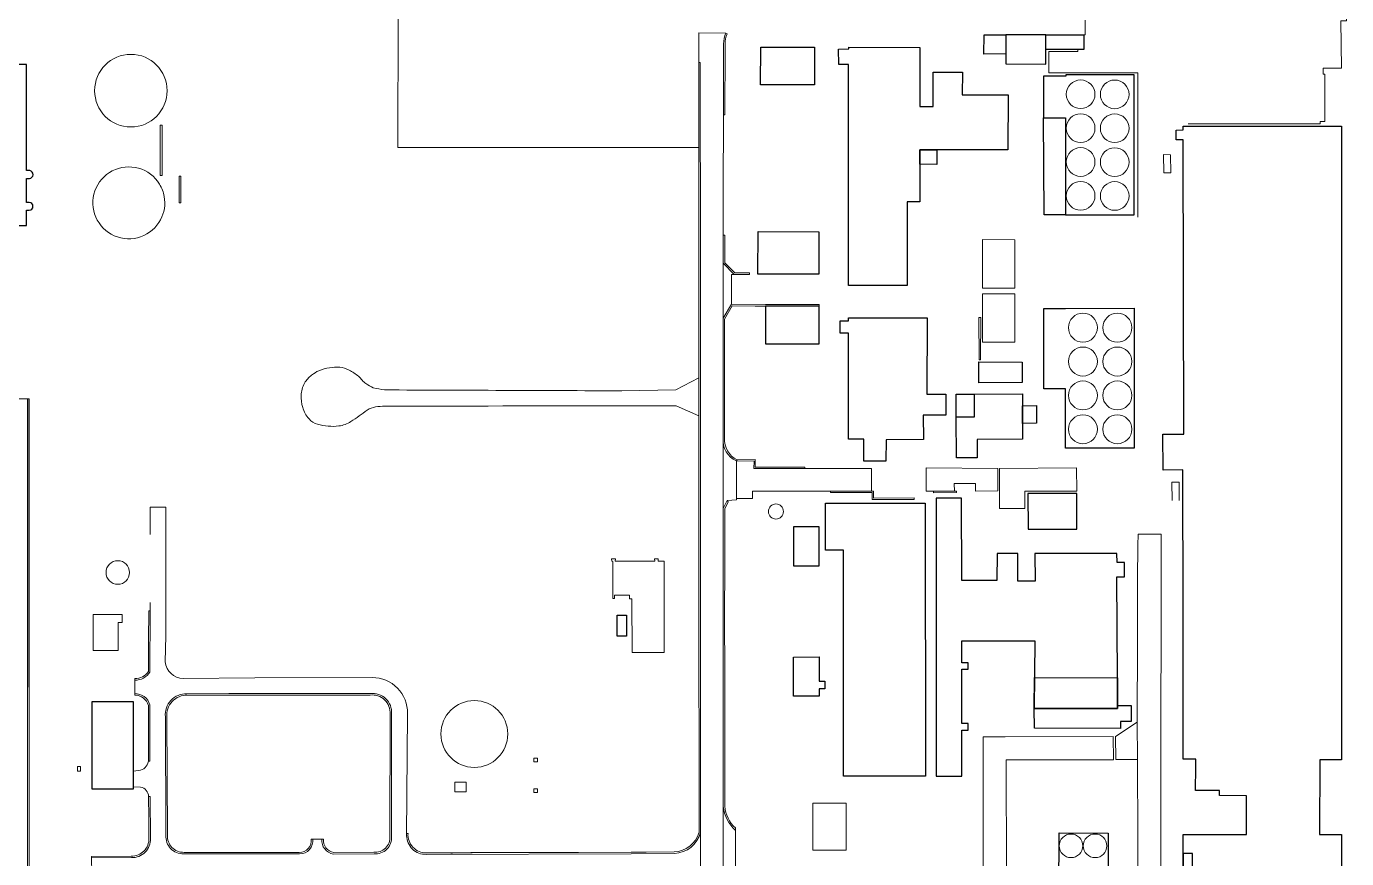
# Model space of a CAD drawing. Header units: millimetres. Extents: x 0 to 840, y 0 to 594.
# Drawn here: x 712.46 to 733.53, y 170.05 to 183.32 of the extents above; entities that cross this region are included whole.
import ezdxf

# ---------------------------------------------------------------- set-up
doc = ezdxf.new("R2010")
doc.units = ezdxf.units.MM
doc.layers.add('AC-0000-BESTAAND-co-06', color=1, linetype='Continuous')

msp = doc.modelspace()

# ---------------------------------------------------------------- linework, layer by layer
at = {"layer": 'AC-0000-BESTAAND-co-06', "linetype": 'Continuous', "lineweight": 13, "transparency": 33554687}
for p, q in [((723.622, 183.215), (723.195, 183.218)), ((733.153, 182.657), (733.447, 182.657)), ((722.826, 177.524), (721.964, 177.51)), ((721.954, 177.273), (722.834, 177.272)), ((730.746, 175.76), (730.741, 176.052)), ((723.584, 170.879), (723.585, 167.203)), ((723.222, 169.334), (723.222, 170.47))]:
    msp.add_line(p, q, dxfattribs=at)
at = {"layer": 'AC-0000-BESTAAND-co-06', "linetype": 'Continuous', "lineweight": 13, "transparency": 33554687, "flags": 128}
for points in [[(723.195, 183.218), (723.192, 182.746), (723.193, 181.392), (718.392, 181.389), (718.397, 183.486), (718.664, 183.486)], [(733.447, 182.657), (733.439, 183.412), (733.529, 183.412), (733.529, 183.501)], [(729.356, 183.419), (729.357, 183.188), (729.335, 183.188)], [(729.241, 182.952), (729.241, 182.922), (728.777, 182.922), (728.777, 182.676), (728.777, 182.581), (730.198, 182.583), (730.2, 180.279)], [(723.192, 182.746), (723.216, 182.747), (723.218, 179.562), (723.218, 173.822), (723.222, 170.47)], [(733.184, 182.557), (733.153, 182.557), (733.153, 182.657)], [(733.109, 181.765), (733.109, 181.804), (733.184, 181.804), (733.184, 182.557)], [(733.109, 181.765), (731.002, 181.765)], [(730.725, 180.987), (730.613, 180.984), (730.61, 181.276), (730.721, 181.275), (730.725, 180.987)], [(723.608, 179.99), (723.607, 179.599), (723.607, 179.553), (723.769, 179.391), (724.003, 179.391), (724.003, 179.366), (723.759, 179.366), (723.582, 179.543), (723.583, 179.99), (723.608, 179.99)], [(727.719, 179.147), (727.721, 179.921), (728.237, 179.92), (728.238, 179.145), (727.719, 179.147)], [(723.582, 178.666), (723.714, 178.889), (723.715, 179.366), (723.759, 179.366), (723.582, 179.543)], [(727.718, 178.286), (727.718, 179.057), (728.236, 179.058), (728.235, 178.286), (727.718, 178.286)], [(722.834, 177.272), (723.194, 177.11), (723.194, 177.716), (722.826, 177.524)], [(712.117, 177.381), (712.484, 177.381)], [(723.793, 175.79), (724.05, 175.791), (724.05, 175.91), (725.24, 175.912), (725.95, 175.911), (725.95, 176.272), (724.885, 176.272), (724.072, 176.272), (724.074, 176.39), (723.792, 176.391)], [(727.966, 175.913), (727.606, 175.912), (727.606, 176.032), (727.27, 176.032), (727.271, 175.912), (726.938, 175.909), (726.821, 175.912), (726.821, 176.281), (727.965, 176.273), (727.966, 175.913)], [(727.991, 175.631), (727.989, 176.273), (729.221, 176.281), (729.225, 175.911)], [(726.94, 175.885), (727.307, 175.888), (727.307, 175.912), (726.938, 175.909), (726.94, 175.885)], [(727.991, 175.631), (728.394, 175.632), (728.393, 175.911), (729.225, 175.911)], [(730.741, 176.052), (730.857, 176.052), (730.86, 175.762)], [(729.714, 167.525), (729.714, 167.405), (729.834, 167.405), (729.833, 167.285), (729.953, 167.285), (729.953, 167.165), (730.193, 167.165), (730.194, 167.755), (730.198, 170.246), (730.197, 170.376), (730.19, 171.629), (730.187, 172.225), (730.187, 172.496), (730.192, 173.244), (730.193, 174.505), (730.2, 175.041), (730.202, 175.223), (730.569, 175.223), (730.565, 170.784)], [(721.861, 174.791), (722.489, 174.791), (722.488, 174.833), (722.546, 174.833), (722.547, 174.792), (722.638, 174.791), (722.638, 173.336), (722.131, 173.336), (722.127, 174.193), (722.085, 174.193), (722.085, 174.25), (721.847, 174.25), (721.847, 174.196), (721.82, 174.196), (721.82, 174.79), (721.803, 174.791), (721.802, 174.832), (721.863, 174.831), (721.861, 174.791)], [(730.187, 172.225), (729.839, 171.998), (729.845, 171.628), (729.951, 171.628), (730.19, 171.629)], [(728.109, 168.379), (728.098, 171.505), (728.097, 171.623), (728.217, 171.623), (729.809, 171.627), (729.803, 171.998), (728.082, 171.99), (727.728, 171.991), (727.731, 170.979), (727.738, 168.16)], [(730.919, 164.869), (730.799, 164.869), (730.68, 164.873), (730.679, 164.989), (730.679, 165.039), (730.554, 165.039), (730.565, 170.784)], [(719.575, 170.121), (719.238, 170.12)]]:
    msp.add_lwpolyline(points, dxfattribs=at)
at = {"layer": 'AC-0000-BESTAAND-co-06', "linetype": 'Continuous', "lineweight": 30, "transparency": 33554687, "flags": 128}
for points in [[(728.09, 182.881), (727.743, 182.878), (727.744, 183.189), (728.091, 183.189)], [(728.732, 183.188), (729.335, 183.188), (729.338, 182.952), (728.732, 182.952)], [(724.177, 182.388), (724.182, 182.989), (725.038, 182.989), (725.038, 182.387), (724.177, 182.388)], [(728.129, 182.232), (728.126, 181.35), (726.722, 181.35), (726.72, 180.522), (726.515, 180.522), (726.515, 179.188), (725.584, 179.187), (725.583, 182.714), (725.426, 182.713), (725.424, 182.96), (725.586, 182.961), (725.586, 182.988), (726.722, 182.987), (726.721, 182.045), (726.934, 182.045), (726.934, 182.591), (727.398, 182.589), (727.397, 182.232), (728.129, 182.232)], [(728.691, 182.53), (728.692, 181.862), (729.046, 181.864), (729.046, 180.316), (730.139, 180.318), (730.139, 182.546), (729.047, 182.546), (729.047, 182.53), (728.691, 182.53)], [(729.046, 180.316), (728.703, 180.316), (728.692, 181.862), (729.046, 181.864)], [(730.921, 181.512), (730.81, 181.513), (730.811, 181.665), (730.921, 181.669), (730.921, 181.729), (733.447, 181.729), (733.45, 171.624), (733.102, 171.625), (733.099, 170.434), (733.447, 170.434), (733.443, 164.849)], [(730.914, 167.058), (730.92, 170.434), (731.931, 170.432), (731.932, 171.053), (731.502, 171.057), (731.503, 171.134), (731.119, 171.137), (731.122, 171.511), (731.123, 171.634), (730.961, 171.636), (730.922, 171.636), (730.922, 171.996), (730.92, 173.734), (730.92, 174.001), (730.914, 176.251), (730.6, 176.247), (730.599, 176.816), (730.932, 176.817), (730.921, 181.512)], [(726.992, 181.35), (726.993, 181.121), (726.721, 181.124), (726.722, 181.35), (726.992, 181.35)], [(725.107, 179.369), (724.136, 179.372), (724.138, 180.049), (725.109, 180.046), (725.107, 179.369)], [(725.114, 178.86), (724.256, 178.861), (724.256, 178.26), (725.113, 178.259), (725.114, 178.86)], [(725.579, 176.738), (725.58, 178.43), (725.446, 178.43), (725.446, 178.625), (725.58, 178.625), (725.58, 178.676), (726.835, 178.675), (726.834, 177.458), (727.134, 177.459), (727.134, 177.123), (726.774, 177.122), (726.778, 176.734), (726.183, 176.73), (726.176, 176.39), (725.825, 176.39), (725.825, 176.738), (725.579, 176.738)], [(728.7, 178.824), (729.045, 178.823), (730.138, 178.826), (730.138, 176.597), (729.043, 176.594), (729.044, 177.539), (728.699, 177.54), (728.7, 178.824)], [(728.353, 177.969), (728.355, 177.641), (727.662, 177.639), (727.662, 177.97), (728.353, 177.969)], [(727.634, 176.439), (727.303, 176.44), (727.302, 177.087), (727.302, 177.459), (727.584, 177.459), (728.356, 177.461), (728.358, 176.738), (727.632, 176.736), (727.634, 176.439)], [(727.302, 177.459), (727.584, 177.459), (727.585, 177.087), (727.302, 177.087), (727.302, 177.459)], [(728.357, 177.273), (728.58, 177.274), (728.581, 176.992), (728.357, 176.991), (728.357, 177.273)], [(725.503, 171.364), (725.501, 174.967), (725.213, 174.967), (725.212, 175.717), (726.807, 175.718), (726.81, 171.363), (725.503, 171.364)], [(727.391, 173.069), (727.493, 173.069), (727.492, 173.173), (727.39, 173.173), (727.39, 173.521), (727.912, 173.521), (728.552, 173.521), (728.544, 172.446), (729.872, 172.443), (729.872, 172.491), (729.871, 172.935), (729.865, 174.544), (729.985, 174.544), (729.985, 174.771), (729.867, 174.774), (729.865, 174.916), (728.553, 174.918), (728.559, 174.474), (728.283, 174.474), (728.282, 174.913), (727.952, 174.918), (727.95, 174.483), (727.677, 174.483), (727.389, 174.483), (727.385, 175.8), (726.978, 175.8), (726.983, 171.364), (727.389, 171.364), (727.389, 172.101), (727.492, 172.101), (727.492, 172.203), (727.39, 172.203), (727.391, 173.069)], [(728.444, 175.872), (728.446, 175.302), (729.226, 175.305), (729.225, 175.872), (728.444, 175.872)], [(724.702, 175.341), (724.702, 174.72), (725.112, 174.72), (725.112, 175.341), (724.702, 175.341)], [(724.704, 172.639), (724.704, 173.264), (725.112, 173.266), (725.113, 172.88), (725.203, 172.88), (725.203, 172.76), (725.113, 172.76), (725.113, 172.64), (724.704, 172.639)], [(729.872, 172.443), (728.544, 172.446), (728.548, 172.938), (729.871, 172.935), (729.872, 172.443)], [(714.167, 171.155), (713.514, 171.155), (713.514, 172.557), (714.168, 172.558), (714.167, 171.155)], [(729.872, 172.491), (730.091, 172.493), (730.092, 172.238), (729.921, 172.237), (729.921, 172.125), (728.548, 172.128), (728.544, 172.446), (729.872, 172.443), (729.872, 172.491)], [(728.928, 167.643), (728.941, 170.459), (729.724, 170.458), (729.723, 167.643), (728.928, 167.643)]]:
    msp.add_lwpolyline(points, dxfattribs=at)
for points in [[(728.732, 183.188), (728.091, 183.189), (728.09, 182.881), (728.09, 182.722), (728.732, 182.721)], [(722.041, 173.6), (721.891, 173.6), (721.891, 173.93), (722.041, 173.93)], [(731.07, 170.134), (730.92, 170.134), (730.92, 169.684), (731.07, 169.684)]]:
    msp.add_lwpolyline(points, close=True, dxfattribs=at)
msp.add_lwpolyline([(712.464, 182.714), (710.995, 182.714), (710.995, 182.985), (710.981, 182.985), (710.981, 179.874), (710.995, 179.874), (710.995, 180.146), (712.464, 180.146), (712.464, 180.388), (712.51, 180.388), (712.51, 180.388, 0.939756), (712.511, 180.515), (712.511, 180.515), (712.464, 180.515), (712.464, 180.895), (712.513, 180.895), (712.513, 180.895, 0.879573), (712.519, 181.021), (712.519, 181.021), (712.464, 181.021)], format="xyb", close=True, dxfattribs=at)
at = {"layer": 'AC-0000-BESTAAND-co-06', "linetype": 'Continuous', "lineweight": 13, "transparency": 33554687, "flags": 128}
for points in [[(723.589, 183.045), (723.582, 179.561), (723.582, 178.658), (723.581, 176.754), (723.584, 175.635), (723.581, 173.818), (723.584, 171.365), (723.584, 170.879), (723.584, 170.879, 0.18534), (723.777, 170.501), (723.777, 170.501), (723.777, 170.473), (723.777, 170.431), (723.778, 169.393), (723.778, 169.351), (723.779, 168.312), (723.779, 168.27), (723.779, 167.931), (723.778, 167.463), (723.778, 167.343), (723.585, 167.203), (723.585, 167.107), (723.584, 166.812)], [(714.664, 180.607, -0.167743), (714.606, 180.239), (714.606, 180.239, -0.18907), (714.288, 179.966), (714.288, 179.966, -0.190607), (713.867, 179.983), (713.867, 179.983, -0.188541), (713.573, 180.28), (713.573, 180.28, -0.18968), (713.559, 180.699), (713.559, 180.699, -0.190556), (713.835, 181.016), (713.835, 181.016, -0.190366), (714.254, 181.059), (714.254, 181.059, -0.190853), (714.588, 180.806), (714.588, 180.806, -0.095802), (714.664, 180.607)], [(710.833, 175.341), (711.922, 174.967), (711.922, 174.967, -0.162435), (712.082, 174.84), (712.082, 174.84), (712.102, 174.777), (712.117, 174.648), (712.116, 163.433), (712.487, 163.435), (712.482, 164.194), (712.482, 165.488), (712.482, 166.856), (712.484, 168.181), (712.487, 177.381)], [(723.584, 175.635), (723.648, 175.761), (723.793, 175.773), (723.792, 176.391), (723.792, 176.391, -0.3166), (723.581, 176.754)], [(723.222, 170.47, -0.331071), (722.804, 170.133), (722.804, 170.133), (722.114, 170.128), (718.843, 170.118), (718.843, 170.118, -0.417893), (718.531, 170.416), (718.531, 170.416), (718.545, 172.365), (718.545, 172.365, 0.423063), (717.984, 172.936), (717.984, 172.936), (716.111, 172.931), (714.965, 172.923), (714.965, 172.923, -0.37683), (714.679, 173.187), (714.679, 173.187), (714.687, 173.603), (714.689, 173.678), (714.689, 173.911), (714.69, 174.152), (714.69, 175.652), (714.442, 175.652), (714.442, 175.218)], [(714.441, 174.133), (714.441, 174.002), (714.436, 173.024), (714.436, 173.024, -0.266036), (714.194, 172.897), (714.194, 172.897), (714.193, 172.681), (714.193, 172.681, -0.341512), (714.435, 172.502), (714.435, 172.502), (714.436, 171.602), (714.412, 171.602), (714.412, 171.602, -0.338348), (714.256, 171.454), (714.256, 171.454), (714.168, 171.443)], [(714.194, 172.897), (714.194, 172.921), (714.194, 172.921, 0.263175), (714.412, 173.034), (714.412, 173.034), (714.415, 173.712), (714.42, 173.817), (714.418, 173.966), (714.417, 174.002), (714.441, 174.002), (714.436, 173.024), (714.436, 173.024, -0.266036), (714.194, 172.897)], [(714.436, 171.602), (714.435, 172.502), (714.435, 172.502, 0.341512), (714.193, 172.681), (714.193, 172.681), (714.193, 172.657), (714.193, 172.657, -0.337602), (714.411, 172.494), (714.411, 172.494), (714.412, 171.602), (714.436, 171.602)], [(715.024, 172.679), (715.696, 172.681), (715.815, 172.681), (717.953, 172.683), (717.953, 172.683, -0.466029), (718.292, 172.36), (718.292, 172.36), (718.289, 170.404), (718.289, 170.404, -0.473778), (718.011, 170.128), (718.011, 170.128), (717.363, 170.123), (717.363, 170.123, -0.396035), (717.179, 170.361), (717.033, 170.361), (717.033, 170.361, -0.455609), (716.824, 170.125), (716.824, 170.125), (714.975, 170.126), (714.975, 170.126, -0.447842), (714.691, 170.424), (714.691, 170.424), (714.691, 170.424), (714.683, 172.312), (714.683, 172.312, -0.453903), (715.024, 172.679)], [(714.142, 170.066, 0.441038), (714.443, 170.372), (714.443, 170.372), (714.439, 171.041), (714.415, 171.041), (714.416, 170.703), (714.416, 170.625), (714.419, 170.375), (714.419, 170.375, -0.441038), (714.137, 170.09), (714.137, 170.09), (713.505, 170.086), (713.506, 170.062), (714.142, 170.066)], [(714.167, 171.193), (714.288, 171.189), (714.288, 171.189, -0.362533), (714.415, 171.041), (714.415, 171.041), (714.439, 171.041), (714.443, 170.372), (714.443, 170.372, -0.441038), (714.142, 170.066), (714.142, 170.066), (713.506, 170.062), (713.507, 169.819)]]:
    msp.add_lwpolyline(points, format="xyb", dxfattribs=at)
for points in [[(722.114, 170.128), (718.843, 170.118), (718.843, 170.118, -0.417893), (718.531, 170.416), (718.531, 170.416), (718.53, 170.45), (718.554, 170.45), (718.554, 170.45, 0.444881), (718.848, 170.142), (718.848, 170.142), (719.264, 170.144), (719.557, 170.145), (719.848, 170.148), (720.688, 170.148), (720.73, 170.148), (721.276, 170.15), (722.113, 170.152), (722.355, 170.152), (722.799, 170.157), (722.799, 170.157, 0.322984), (723.198, 170.47), (723.198, 170.47), (723.197, 170.6), (723.197, 171.08), (723.194, 173.822), (723.194, 177.11), (723.194, 177.716), (723.194, 179.562), (723.194, 181.008), (723.194, 181.068), (723.193, 181.392), (723.192, 182.746), (723.216, 182.747), (723.218, 179.562), (723.218, 173.822), (723.222, 170.47), (723.222, 170.47, -0.331071), (722.804, 170.133), (722.804, 170.133)], [(723.605, 176.757), (723.603, 178.654), (723.727, 178.864), (724.093, 178.862), (724.256, 178.861), (725.114, 178.86), (725.114, 178.884), (724.256, 178.885), (723.714, 178.889), (723.582, 178.666), (723.581, 176.754), (723.581, 176.754, 0.3166), (723.792, 176.391), (723.792, 176.391), (723.807, 176.41), (723.807, 176.41, -0.3166), (723.605, 176.757), (723.605, 176.757)], [(723.648, 175.761), (723.584, 175.635), (723.581, 173.818), (723.584, 171.365), (723.584, 170.879), (723.584, 170.879, 0.18534), (723.777, 170.501), (723.777, 170.501), (723.777, 170.539), (723.777, 170.539, -0.186078), (723.608, 170.884), (723.608, 170.884), (723.608, 171.365), (723.607, 172.72), (723.607, 173.083), (723.605, 173.818), (723.608, 174.823), (723.606, 175.183), (723.608, 175.629), (723.663, 175.738)], [(717.203, 170.361, 0.392884), (717.37, 170.147), (717.37, 170.147), (718.007, 170.152), (718.007, 170.152, 0.468587), (718.265, 170.404), (718.265, 170.404), (718.268, 172.355), (718.268, 172.355, 0.466029), (717.949, 172.659), (717.949, 172.659), (715.815, 172.657), (715.696, 172.657), (715.033, 172.656), (715.033, 172.656, 0.453903), (714.707, 172.308), (714.707, 172.308), (714.715, 170.425), (714.715, 170.425, 0.443913), (714.98, 170.15), (714.98, 170.15), (716.819, 170.149), (716.819, 170.149, 0.450748), (717.009, 170.361), (717.009, 170.361), (717.033, 170.361), (717.033, 170.361, -0.455609), (716.824, 170.125), (716.824, 170.125), (714.975, 170.126), (714.975, 170.126, -0.447842), (714.691, 170.424), (714.691, 170.424), (714.683, 172.312), (714.683, 172.312, -0.453903), (715.024, 172.679), (715.024, 172.679), (715.696, 172.681), (715.815, 172.681), (717.953, 172.683), (717.953, 172.683, -0.466029), (718.292, 172.36), (718.292, 172.36), (718.289, 170.404), (718.289, 170.404, -0.473778), (718.011, 170.128), (718.011, 170.128), (717.363, 170.123), (717.363, 170.123, -0.396035), (717.179, 170.361), (717.203, 170.361)]]:
    msp.add_lwpolyline(points, format="xyb", close=True, dxfattribs=at)
for points in [[(714.631, 181.746), (714.631, 180.945), (714.601, 180.945), (714.601, 181.746)], [(714.931, 180.933), (714.931, 180.507), (714.901, 180.507), (714.901, 180.933)], [(727.689, 178.006), (727.692, 178.678), (727.663, 178.678), (727.665, 178.006)], [(712.508, 177.381), (712.484, 177.381), (712.484, 168.869), (712.484, 168.181), (712.508, 168.181), (712.508, 168.869)], [(723.792, 176.391), (724.074, 176.39), (724.072, 176.272), (724.885, 176.272), (724.885, 176.29), (724.09, 176.29), (724.092, 176.39), (724.092, 176.414), (723.807, 176.41), (723.807, 176.41), (723.792, 176.391)], [(725.294, 175.912), (725.981, 175.911), (725.981, 175.8), (726.628, 175.802), (726.628, 175.778), (725.957, 175.776), (725.957, 175.887), (725.95, 175.887), (725.95, 175.887), (725.294, 175.888)], [(713.993, 173.945), (713.528, 173.945), (713.528, 173.37), (713.931, 173.37), (713.931, 173.817), (713.993, 173.817)], [(720.559, 171.591), (720.619, 171.591), (720.619, 171.651), (720.559, 171.651)], [(719.482, 171.27), (719.302, 171.27), (719.302, 171.117), (719.482, 171.117)], [(720.559, 171.105), (720.619, 171.105), (720.619, 171.165), (720.559, 171.165)], [(725.011, 170.186), (725.545, 170.186), (725.545, 170.936), (725.011, 170.936)]]:
    msp.add_lwpolyline(points, close=True, dxfattribs=at)
at = {"layer": 'AC-0000-BESTAAND-co-06', "linetype": 'Continuous', "lineweight": 0, "transparency": 33554687, "flags": 128}
msp.add_lwpolyline([(713.28, 171.517), (713.328, 171.517), (713.328, 171.517), (713.328, 171.445), (713.328, 171.445), (713.28, 171.445), (713.28, 171.445), (713.28, 171.517)], close=True, dxfattribs=at)
at = {"layer": 'AC-0000-BESTAAND-co-06', "linetype": 'Continuous', "lineweight": 13, "transparency": 33554687}
for centre, radius in [((714.132, 182.296), 0.579), ((729.285, 182.239), 0.229), ((729.829, 182.237), 0.229), ((729.285, 181.699), 0.229), ((729.829, 181.697), 0.229), ((729.285, 181.159), 0.229), ((729.829, 181.157), 0.229), ((729.285, 180.619), 0.229), ((729.829, 180.617), 0.229), ((729.322, 178.517), 0.231), ((729.871, 178.517), 0.231), ((729.322, 177.977), 0.231), ((729.871, 177.977), 0.231), ((729.322, 177.437), 0.231), ((729.871, 177.437), 0.231), ((729.322, 176.897), 0.231), ((729.871, 176.897), 0.231), ((724.424, 175.585), 0.12), ((713.923, 174.613), 0.188), ((719.612, 172.038), 0.533), ((729.132, 170.254), 0.188), ((729.516, 170.254), 0.188)]:
    msp.add_circle(centre, radius, dxfattribs=at)
for points, knots in [([(723.587, 181.912), (723.587, 181.912), (723.587, 182.289), (723.588, 182.667), (723.589, 183.045), (723.591, 183.096), (723.597, 183.163), (723.622, 183.215), (723.622, 183.215), (723.622, 183.215), (723.622, 183.215), (723.629, 183.211), (723.636, 183.207), (723.644, 183.203), (723.644, 183.203), (723.644, 183.203), (723.644, 183.204), (723.621, 183.155), (723.615, 183.093), (723.613, 183.045), (723.613, 183.045), (723.613, 183.045), (723.613, 183.045), (723.612, 182.707), (723.611, 182.37), (723.61, 182.032), (723.61, 181.992), (723.61, 181.952), (723.61, 181.912), (723.602, 181.912), (723.594, 181.912), (723.587, 181.912)], [0, 0, 0, 0, 0.0625, 0.125, 0.125, 0.125, 0.25, 0.25, 0.25, 0.375, 0.375, 0.375, 0.5, 0.5, 0.5, 0.625, 0.625, 0.625, 0.75, 0.75, 0.75, 0.875, 0.875, 0.875, 0.916667, 0.916667, 0.916667, 0.958333, 0.958333, 0.958333, 1, 1, 1, 1]), ([(721.964, 177.51), (720.702, 177.514), (719.44, 177.519), (718.178, 177.524), (718.119, 177.535), (718.059, 177.545), (718, 177.556), (717.96, 177.578), (717.92, 177.601), (717.881, 177.624), (717.86, 177.642), (717.84, 177.661), (717.82, 177.679), (717.806, 177.695), (717.787, 177.725), (717.764, 177.742), (717.715, 177.777), (717.669, 177.814), (717.613, 177.841), (717.565, 177.865), (717.515, 177.88), (717.464, 177.885), (717.41, 177.891), (717.355, 177.888), (717.302, 177.878), (717.244, 177.868), (717.188, 177.853), (717.132, 177.83), (717.089, 177.812), (717.053, 177.788), (717.016, 177.759), (716.97, 177.723), (716.933, 177.685), (716.903, 177.632), (716.867, 177.569), (716.853, 177.504), (716.849, 177.438), (716.845, 177.375), (716.854, 177.31), (716.874, 177.246), (716.896, 177.177), (716.922, 177.117), (716.974, 177.062), (717.013, 177.02), (717.056, 176.993), (717.107, 176.977), (717.164, 176.959), (717.221, 176.951), (717.279, 176.947), (717.335, 176.942), (717.393, 176.939), (717.45, 176.949), (717.518, 176.96), (717.585, 176.981), (717.642, 177.02), (717.687, 177.049), (717.729, 177.079), (717.773, 177.11), (717.816, 177.14), (717.858, 177.172), (717.902, 177.202), (717.941, 177.229), (717.99, 177.244), (718.035, 177.252), (718.081, 177.261), (718.136, 177.264), (718.183, 177.263), (719.44, 177.266), (720.697, 177.27), (721.954, 177.273)], [0, 0, 0, 0, 0.083333, 0.083333, 0.083333, 0.166667, 0.166667, 0.166667, 0.25, 0.25, 0.25, 0.333333, 0.333333, 0.333333, 0.34271, 0.34271, 0.34271, 0.36289, 0.36289, 0.36289, 0.380267, 0.380267, 0.380267, 0.398384, 0.398384, 0.398384, 0.418062, 0.418062, 0.418062, 0.433273, 0.433273, 0.433273, 0.452246, 0.452246, 0.452246, 0.474674, 0.474674, 0.474674, 0.496341, 0.496341, 0.496341, 0.519708, 0.519708, 0.519708, 0.53739, 0.53739, 0.53739, 0.556824, 0.556824, 0.556824, 0.575898, 0.575898, 0.575898, 0.598852, 0.598852, 0.598852, 0.616519, 0.616519, 0.616519, 0.634276, 0.634276, 0.634276, 0.650106, 0.650106, 0.650106, 0.666667, 0.666667, 0.666667, 1, 1, 1, 1])]:
    msp.add_open_spline(points, degree=3, knots=knots, dxfattribs=at)
msp.add_open_spline([(723.622, 183.215), (723.597, 183.163), (723.591, 183.096), (723.589, 183.045)], degree=3, dxfattribs=at)

doc.saveas('drawing.dxf')
